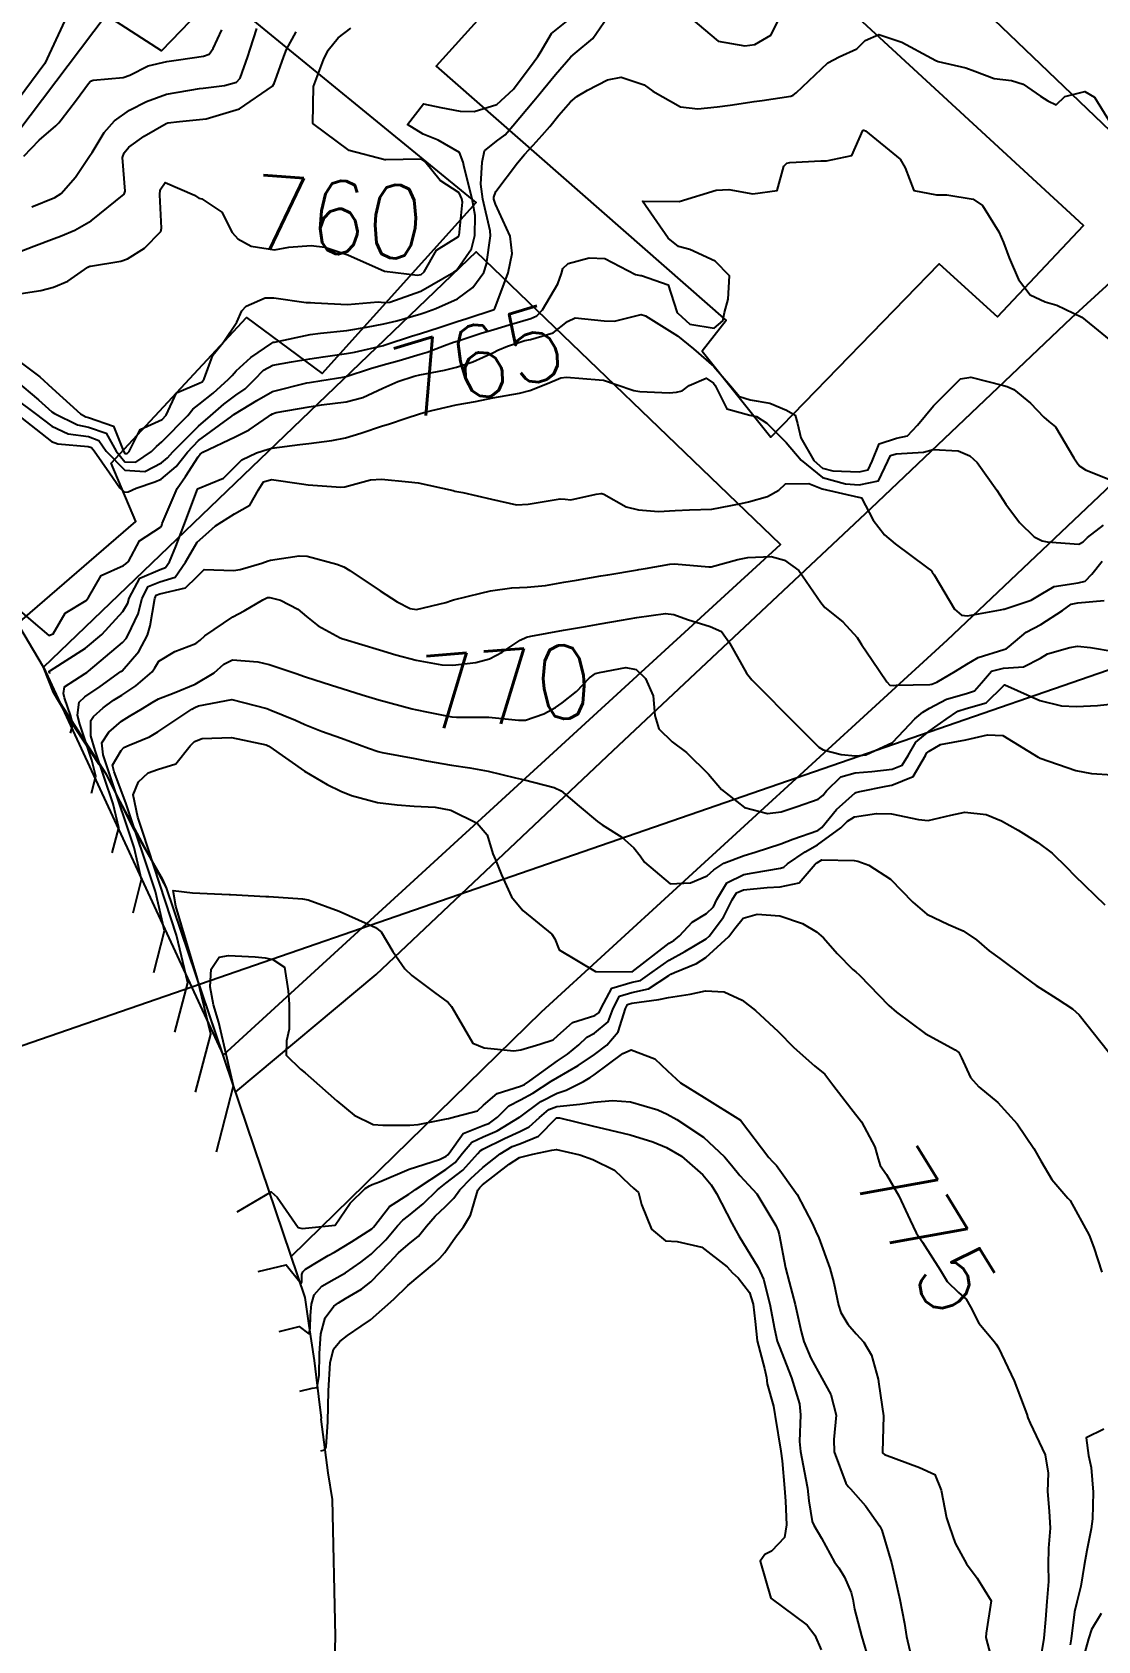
# Model space of a CAD drawing. Header units: metres. Extents: x 318500 to 325275, y 7408834 to 7428799.
# Drawn here: x 323611.6 to 323669.6, y 7420355.9 to 7420443.5 of the extents above; entities that cross this region are included whole.
import ezdxf
from ezdxf.enums import TextEntityAlignment as Align

# ---------------------------------------------------------------- set-up
doc = ezdxf.new("R2010")
doc.units = ezdxf.units.M
doc.header["$MEASUREMENT"] = 0
doc.linetypes.add('CONTINUO', pattern=[0])
for name, color, linetype in [('Area', 45, 'Continuous'), ('Cotas', 45, 'Continuous'), ('Curvas de Nivel 1m', 11, 'Continuous'), ('Curvas de Nivel 5m', 15, 'Continuous'), ('Edificações', 30, 'Continuous'), ('TEXTO', 45, 'Continuous'), ('Vias Primárias', 230, 'Continuous')]:
    doc.layers.add(name, color=color, linetype=linetype)
doc.styles.add('Style-STANDARD', font='STANDARD.shx')

msp = doc.modelspace()

# ---------------------------------------------------------------- linework, layer by layer
at = {"layer": 'Area'}
msp.add_lwpolyline([(323627.999, 7420352.596), (323628.089, 7420356.137), (323627.927, 7420363.584), (323627.692, 7420365.027), (323627.307, 7420367.949), (323627.341, 7420368.034), (323627.244, 7420368.729), (323626.945, 7420371.149), (323626.67, 7420373.054), (323626.452, 7420374.59), (323618.899, 7420396.897), (323618.675, 7420397.404), (323617.157, 7420400.053), (323615.627, 7420403.084), (323615.231, 7420403.628), (323613.556, 7420406.16), (323612.742, 7420407.556), (323612.199, 7420408.928), (323609.26, 7420413.872)], dxfattribs=at)
at = {"layer": 'Curvas de Nivel 1m', "flags": 128}
for points, elevation in [([(323610.677, 7420424.544), (323611.928, 7420423.491), (323612.651, 7420422.849), (323612.788, 7420422.748), (323614.041, 7420422.126), (323614.643, 7420422.014), (323615.607, 7420421.673), (323616.154, 7420420.697), (323616.621, 7420420.122), (323617.214, 7420420.091), (323618.069, 7420420.676), (323618.351, 7420420.955), (323618.635, 7420421.2), (323620.046, 7420422.649), (323620.322, 7420422.978), (323620.659, 7420423.243), (323621.443, 7420423.854), (323622.277, 7420424.616), (323622.475, 7420424.822), (323622.687, 7420425.066), (323623.49, 7420425.81), (323624.634, 7420426.591), (323624.681, 7420426.619), (323624.71, 7420426.635), (323624.766, 7420426.645), (323626.715, 7420427.057), (323627.288, 7420427.121), (323628.721, 7420427.276), (323629.786, 7420427.458), (323630.727, 7420427.627), (323631.428, 7420427.801), (323632.735, 7420428.177), (323632.967, 7420428.246), (323633.564, 7420428.468), (323634.746, 7420429.006), (323635.58, 7420429.613), (323636.175, 7420430.436), (323636.323, 7420430.878), (323636.538, 7420432.433), (323636.515, 7420432.712), (323636.128, 7420434.437), (323636.019, 7420435.247), (323636.079, 7420436.438), (323636.217, 7420437.069), (323636.857, 7420437.586), (323637.344, 7420437.942), (323637.749, 7420438.417), (323638.891, 7420439.793), (323639.172, 7420440.121), (323639.401, 7420440.395), (323640.079, 7420441.217), (323640.918, 7420442.175), (323641.153, 7420442.377), (323642.111, 7420443.184), (323642.904, 7420444.351)], 762), ([(323610.694, 7420425.721), (323612, 7420424.757), (323612.671, 7420424.132), (323614.211, 7420422.727), (323614.494, 7420422.567), (323614.648, 7420422.536), (323616.007, 7420422.063), (323616.555, 7420420.691), (323616.628, 7420420.576), (323616.747, 7420420.57), (323616.868, 7420420.688), (323617.452, 7420421.871), (323618.648, 7420422.423), (323618.882, 7420422.667), (323619.442, 7420423.885), (323620.676, 7420424.403), (323620.833, 7420424.482), (323620.936, 7420424.636), (323621.407, 7420425.921), (323621.976, 7420426.621), (323622.721, 7420427.733), (323622.996, 7420428.338), (323623.225, 7420428.605), (323624.272, 7420429.06), (323624.737, 7420429.049), (323626.495, 7420428.802), (323626.734, 7420428.797), (323626.965, 7420428.788), (323628.742, 7420428.688), (323630.427, 7420428.829), (323630.743, 7420428.807), (323631.061, 7420428.823), (323632.749, 7420429.408), (323634.546, 7420430.453), (323634.664, 7420430.549), (323634.763, 7420430.655), (323635.5, 7420431.722), (323635.691, 7420432.441), (323635.708, 7420433.54), (323635.547, 7420434.443), (323635.106, 7420436.179), (323635.049, 7420436.448), (323634.848, 7420436.965), (323633.681, 7420437.645), (323632.862, 7420437.977), (323632.01, 7420438.493), (323632.881, 7420439.621), (323633.84, 7420439.431), (323634.878, 7420439.223), (323635.645, 7420439.21), (323636.882, 7420439.594), (323637.785, 7420440.417), (323638.915, 7420441.932), (323639.121, 7420442.195), (323639.244, 7420442.397), (323639.864, 7420443.462), (323640.949, 7420444.318)], 761), ([(323647.443, 7420444.293), (323648.931, 7420443.032), (323650.395, 7420442.781), (323650.929, 7420442.864), (323651.806, 7420443.362), (323652.244, 7420444.227)], 762), ([(323610.771, 7420431.529), (323611.673, 7420431.864), (323612.783, 7420432.285), (323613.119, 7420432.411), (323613.909, 7420432.733), (323614.795, 7420433.241), (323616.589, 7420434.693), (323616.645, 7420434.86), (323616.498, 7420436.695), (323616.58, 7420436.958), (323616.848, 7420437.256), (323617.678, 7420437.861), (323618.868, 7420438.55), (323618.957, 7420438.58), (323619.604, 7420438.659), (323620.872, 7420438.792), (323621.045, 7420438.81), (323622.877, 7420439.347), (323624.667, 7420440.592), (323624.759, 7420440.725), (323624.898, 7420441.13), (323625.29, 7420442.209), (323625.432, 7420442.582), (323625.958, 7420443.551)], 759), ([(323611.122, 7420436.767), (323611.966, 7420437.646), (323612.865, 7420438.43), (323613.028, 7420438.587), (323613.165, 7420438.746), (323613.992, 7420439.845), (323614.642, 7420440.724), (323614.759, 7420440.855), (323614.893, 7420440.911), (323616.531, 7420441.06), (323616.897, 7420441.188), (323617.891, 7420441.694), (323618.909, 7420441.938), (323619.555, 7420442.016), (323620.914, 7420442.216), (323621.213, 7420442.338), (323621.438, 7420442.632), (323621.902, 7420443.659)], 757), ([(323611.557, 7420434.008), (323612.808, 7420434.518), (323613.164, 7420434.745), (323613.935, 7420435.621), (323614.663, 7420436.723), (323614.741, 7420436.822), (323614.844, 7420436.97), (323615.503, 7420438.067), (323616.058, 7420438.702), (323616.876, 7420439.277), (323617.805, 7420439.756), (323618.885, 7420440.143), (323620.698, 7420440.453), (323620.888, 7420440.473), (323622.055, 7420440.623), (323622.706, 7420440.8), (323622.896, 7420441.025), (323623.318, 7420442.202), (323623.451, 7420442.605), (323623.814, 7420443.724)], 758), ([(323610.662, 7420423.546), (323611.735, 7420422.759), (323612.643, 7420422.053), (323613.542, 7420421.639), (323614.638, 7420421.49), (323615.208, 7420421.284), (323615.615, 7420420.705), (323616.615, 7420419.67), (323617.71, 7420419.582), (323618.621, 7420420.056), (323618.954, 7420420.337), (323619.243, 7420420.661), (323620.644, 7420422.067), (323621.282, 7420422.631), (323622.014, 7420423.266), (323622.667, 7420423.755), (323623.177, 7420424.103), (323623.69, 7420424.6), (323624.177, 7420425.106), (323624.692, 7420425.375), (323625.705, 7420425.565), (323626.698, 7420425.727), (323627.417, 7420425.832), (323628.702, 7420426.012), (323629.128, 7420426.101), (323630.709, 7420426.459), (323630.749, 7420426.47), (323630.864, 7420426.508), (323632.239, 7420426.966), (323632.72, 7420427.115), (323633.748, 7420427.441), (323634.73, 7420427.759), (323635.249, 7420427.928), (323636.74, 7420428.418), (323636.764, 7420428.43), (323636.778, 7420428.467), (323637.497, 7420430.419), (323637.722, 7420431.47), (323637.61, 7420432.418), (323636.816, 7420434.164), (323636.725, 7420434.431), (323636.716, 7420434.536), (323636.824, 7420434.853), (323638.008, 7420436.412), (323638.395, 7420436.858), (323638.854, 7420437.366), (323639.349, 7420437.909), (323639.766, 7420438.391), (323640.263, 7420439.003), (323640.89, 7420439.723), (323641.247, 7420440.023), (323641.827, 7420440.366), (323642.906, 7420440.926), (323643.653, 7420441.085), (323644.903, 7420440.665), (323645.386, 7420440.315), (323646.888, 7420439.468), (323647.823, 7420439.349), (323648.888, 7420439.462), (323649.597, 7420439.551), (323650.893, 7420439.743), (323651.324, 7420439.805), (323652.897, 7420440.046), (323653.027, 7420440.09), (323653.186, 7420440.216), (323654.917, 7420441.852), (323655.529, 7420442.181), (323656.48, 7420442.614), (323656.934, 7420443.073), (323657.69, 7420443.401), (323658.933, 7420442.977), (323660.56, 7420442.115), (323660.786, 7420441.98), (323660.918, 7420441.925), (323662.42, 7420441.592), (323662.913, 7420441.396), (323663.967, 7420441.012), (323664.908, 7420440.897), (323665.542, 7420440.686), (323666.491, 7420440.036), (323666.896, 7420439.781), (323667.349, 7420439.567), (323667.817, 7420440.016), (323668.903, 7420440.286), (323669.43, 7420439.995), (323670.345, 7420438.518)], 763), ([(323610.673, 7420422.77), (323612.635, 7420421.226), (323612.98, 7420421.091), (323614.632, 7420420.958), (323614.81, 7420420.895), (323614.955, 7420420.715), (323615.796, 7420419.518), (323616.348, 7420418.694), (323616.597, 7420418.472), (323616.808, 7420418.477), (323617.247, 7420418.684), (323618.255, 7420419.024), (323618.608, 7420419.179), (323619.421, 7420419.855), (323620.038, 7420420.649), (323620.636, 7420421.277), (323622.459, 7420422.613), (323622.567, 7420422.695), (323622.652, 7420422.755), (323623.814, 7420423.453), (323624.674, 7420423.946), (323626.536, 7420424.419), (323626.679, 7420424.438), (323627.356, 7420424.55), (323628.489, 7420424.726), (323628.684, 7420424.773), (323629.999, 7420425.208), (323630.693, 7420425.399), (323631.557, 7420425.637), (323632.703, 7420425.982), (323633.08, 7420426.099), (323634.036, 7420426.46), (323634.531, 7420426.634), (323634.714, 7420426.697), (323636.034, 7420427.123), (323636.724, 7420427.333), (323637.561, 7420427.584), (323638.733, 7420427.93), (323639.057, 7420428.074), (323639.366, 7420428.391), (323640.201, 7420429.824), (323640.406, 7420430.375), (323640.484, 7420430.654), (323640.768, 7420430.932), (323641.908, 7420431.223), (323642.773, 7420431.2), (323644.434, 7420430.325), (323644.712, 7420430.273), (323644.759, 7420430.269), (323646.215, 7420429.766), (323646.689, 7420428.291), (323646.739, 7420428.215), (323647.402, 7420427.611), (323648.727, 7420427.398), (323649.191, 7420427.805), (323649.286, 7420428.262), (323649.473, 7420428.985), (323649.55, 7420430.258), (323648.772, 7420431.043), (323647.394, 7420431.677), (323646.783, 7420431.855), (323646.206, 7420432.306), (323644.82, 7420434.32), (323646.82, 7420434.3), (323648.826, 7420434.91), (323649.517, 7420434.95), (323650.825, 7420434.719), (323652.148, 7420434.906), (323652.514, 7420436.223), (323652.672, 7420436.392), (323652.843, 7420436.434), (323654.524, 7420436.515), (323654.845, 7420436.52), (323656.21, 7420436.81), (323656.814, 7420438.161), (323656.842, 7420438.189), (323656.87, 7420438.192), (323656.963, 7420438.159), (323658.847, 7420436.612), (323659.119, 7420436.136), (323659.597, 7420434.898), (323660.826, 7420434.667), (323661.388, 7420434.664), (323662.823, 7420434.424), (323663.33, 7420434.075), (323664.215, 7420432.65), (323664.476, 7420432.063), (323664.778, 7420431.232), (323665.294, 7420430.052), (323665.929, 7420429.22), (323666.748, 7420428.833), (323667.385, 7420428.659), (323668.74, 7420428), (323670.716, 7420426.389)], 764), ([(323612.53, 7420408.59), (323612.534, 7420408.607), (323612.524, 7420408.638), (323612.508, 7420408.684), (323612.511, 7420408.708), (323612.576, 7420408.748), (323614.483, 7420409.971), (323615.368, 7420410.707), (323616.513, 7420411.963), (323616.782, 7420412.423), (323616.865, 7420412.687), (323617.442, 7420413.776), (323618.544, 7420414.258), (323618.844, 7420414.367), (323619.055, 7420414.662), (323619.403, 7420415.498), (323619.839, 7420416.651), (323620.582, 7420418.623), (323620.586, 7420418.64), (323621.995, 7420419.234), (323622.618, 7420419.842), (323622.999, 7420420.232), (323623.798, 7420420.598), (323624.421, 7420420.803), (323624.634, 7420420.862), (323626.151, 7420421.054), (323626.638, 7420421.117), (323627.9, 7420421.283), (323628.643, 7420421.427), (323629.483, 7420421.686), (323630.653, 7420422.071), (323630.982, 7420422.178), (323631.943, 7420422.491), (323632.662, 7420422.723), (323633.03, 7420422.84), (323634.668, 7420423.227), (323635.712, 7420423.398), (323636.672, 7420423.599), (323638.121, 7420423.855), (323638.676, 7420423.995), (323639.634, 7420424.386), (323640.364, 7420424.696), (323640.685, 7420424.735), (323642.455, 7420424.58), (323642.683, 7420424.558), (323643.386, 7420424.339), (323644.348, 7420423.996), (323644.676, 7420423.942), (323646.259, 7420423.88), (323646.676, 7420423.906), (323646.971, 7420423.993), (323647.366, 7420424.283), (323648.289, 7420424.67), (323648.682, 7420424.402), (323648.767, 7420424.269), (323649.417, 7420423.009), (323650.664, 7420422.663), (323651.02, 7420422.593), (323651.585, 7420422.226), (323652.644, 7420421.176), (323653.456, 7420420.202), (323654.616, 7420419.255), (323655.87, 7420418.912), (323656.611, 7420418.863), (323657.676, 7420419.082), (323658.184, 7420420.144), (323658.318, 7420420.46), (323658.636, 7420420.552), (323660.112, 7420420.644), (323660.64, 7420420.793), (323662.007, 7420420.722), (323662.635, 7420420.44), (323663.047, 7420420.076), (323664.108, 7420418.564), (323664.437, 7420418.062), (323664.598, 7420417.812), (323665.345, 7420416.806), (323666.149, 7420416.036), (323666.577, 7420415.815), (323666.846, 7420415.756), (323668.575, 7420415.638), (323668.808, 7420415.766), (323669.042, 7420415.995), (323669.915, 7420416.659)], 766), ([(323613.66, 7420405.33), (323613.785, 7420405.798), (323613.677, 7420406.251), (323613.343, 7420407.25), (323613.278, 7420407.501), (323613.346, 7420407.848), (323614.468, 7420408.584), (323614.55, 7420408.638), (323614.653, 7420408.717), (323616.494, 7420410.28), (323616.689, 7420410.496), (323616.805, 7420410.687), (323617.35, 7420411.843), (323617.568, 7420412.68), (323617.888, 7420413.318), (323618.534, 7420413.572), (323619.358, 7420413.837), (323619.922, 7420414.649), (323620.566, 7420415.737), (323621.04, 7420416.166), (323621.564, 7420416.625), (323622.587, 7420417.292), (323623.429, 7420417.764), (323623.895, 7420418.597), (323624.17, 7420419.031), (323624.609, 7420419.157), (323626.25, 7420418.92), (323626.605, 7420418.872), (323628.395, 7420418.741), (323628.603, 7420418.758), (323629.998, 7420419.127), (323630.61, 7420419.176), (323632.075, 7420419.021), (323632.607, 7420418.968), (323634.506, 7420418.547), (323634.601, 7420418.527), (323635.032, 7420418.446), (323636.597, 7420418.081), (323637.962, 7420417.778), (323638.594, 7420417.817), (323640.33, 7420418.107), (323640.597, 7420418.091), (323640.92, 7420418.044), (323642.3, 7420418.353), (323642.556, 7420418.395), (323642.601, 7420418.396), (323642.716, 7420418.348), (323643.92, 7420417.656), (323644.592, 7420417.507), (323645.692, 7420417.404), (323646.592, 7420417.457), (323647.381, 7420417.494), (323648.593, 7420417.533), (323650.189, 7420417.839), (323650.597, 7420417.943), (323651.617, 7420418.225), (323652.248, 7420418.573), (323652.611, 7420418.916), (323653.879, 7420418.929), (323654.607, 7420418.643), (323656.571, 7420418.19), (323656.6, 7420418.187), (323656.737, 7420418.158), (323657.384, 7420416.944), (323658.001, 7420416.139), (323658.573, 7420415.655), (323660.288, 7420414.379), (323660.551, 7420414.171), (323660.599, 7420414.109), (323660.693, 7420413.962), (323661.815, 7420412.091), (323662.192, 7420411.76), (323662.516, 7420411.724), (323664.306, 7420412.053), (323664.485, 7420412.086), (323664.521, 7420412.096), (323665.99, 7420412.576), (323666.533, 7420412.913), (323667.244, 7420413.315), (323668.543, 7420413.525), (323668.932, 7420413.608), (323669.291, 7420413.993), (323669.85, 7420414.697)], 767), ([(323614.8, 7420402.07), (323615.037, 7420402.986), (323614.83, 7420403.864), (323614.177, 7420405.819), (323614.044, 7420406.316), (323614.139, 7420407.03), (323614.449, 7420407.305), (323615.283, 7420407.882), (323616.41, 7420408.691), (323616.471, 7420408.736), (323617.386, 7420409.781), (323617.851, 7420410.676), (323618, 7420411.18), (323618.249, 7420412.673), (323618.336, 7420412.858), (323618.524, 7420412.923), (323619.93, 7420413.248), (323620.538, 7420413.857), (323620.935, 7420414.243), (323622.544, 7420414.201), (323622.903, 7420414.249), (323624.078, 7420414.595), (323624.422, 7420414.721), (323624.553, 7420414.765), (323626.123, 7420415), (323626.556, 7420414.97), (323628.164, 7420414.536), (323628.548, 7420414.387), (323628.884, 7420414.188), (323630.529, 7420413.087), (323631.457, 7420412.496), (323632.154, 7420412.124), (323632.516, 7420412.072), (323634.106, 7420412.456), (323634.41, 7420412.564), (323634.522, 7420412.597), (323636.008, 7420412.955), (323636.53, 7420413.082), (323637.694, 7420413.251), (323638.533, 7420413.29), (323639.535, 7420413.385), (323640.538, 7420413.555), (323641.23, 7420413.673), (323642.543, 7420413.903), (323642.921, 7420413.968), (323644.549, 7420414.24), (323644.616, 7420414.252), (323644.984, 7420414.313), (323646.309, 7420414.538), (323646.554, 7420414.551), (323648.428, 7420414.395), (323648.552, 7420414.404), (323650.016, 7420414.79), (323650.56, 7420414.912), (323651.823, 7420414.959), (323652.558, 7420414.753), (323653.336, 7420414.202), (323654.524, 7420412.461), (323654.749, 7420412.187), (323655.735, 7420411.395), (323656.504, 7420410.544), (323656.654, 7420410.311), (323656.75, 7420410.156), (323657.326, 7420409.309), (323658.119, 7420408.135), (323658.286, 7420407.951), (323658.467, 7420407.931), (323658.641, 7420407.955), (323660.468, 7420407.982), (323660.575, 7420408.002), (323660.839, 7420408.104), (323661.854, 7420408.715), (323662.485, 7420409.098), (323663.103, 7420409.459), (323664.498, 7420409.897), (323664.618, 7420409.929), (323664.776, 7420410.047), (323665.707, 7420410.839), (323666.512, 7420411.26), (323667.683, 7420412.013), (323668.163, 7420412.368), (323668.527, 7420412.438), (323669.957, 7420412.557)], 768), ([(323615.93, 7420398.81), (323616.288, 7420400.177), (323615.983, 7420401.479), (323615.011, 7420404.387), (323614.78, 7420405.179), (323614.774, 7420406.031), (323614.915, 7420406.233), (323615.445, 7420406.705), (323616.014, 7420407.129), (323616.451, 7420407.406), (323617.231, 7420407.91), (323618.111, 7420408.674), (323618.258, 7420408.887), (323618.479, 7420409.252), (323619.353, 7420409.791), (323620.494, 7420410.21), (323620.734, 7420410.399), (323620.977, 7420410.633), (323622.511, 7420411.678), (323623.121, 7420411.997), (323624.136, 7420412.594), (323624.392, 7420412.721), (323624.522, 7420412.733), (323625.099, 7420412.581), (323626.042, 7420412.094), (323626.511, 7420411.697), (323627.145, 7420411.189), (323628.357, 7420410.532), (323628.499, 7420410.476), (323628.574, 7420410.454), (323630.49, 7420409.865), (323631.386, 7420409.597), (323632.482, 7420409.308), (323633.881, 7420409.057), (323634.479, 7420409.039), (323635.732, 7420409.187), (323636.484, 7420409.385), (323637.172, 7420409.737), (323638.156, 7420410.405), (323638.502, 7420410.566), (323638.727, 7420410.621), (323640.506, 7420410.938), (323641.716, 7420411.15), (323642.509, 7420411.286), (323643.673, 7420411.494), (323644.513, 7420411.631), (323646.063, 7420411.845), (323646.515, 7420411.799), (323647.273, 7420411.522), (323648.509, 7420411.139), (323649.123, 7420410.878), (323649.56, 7420410.254), (323650.476, 7420408.609), (323650.77, 7420408.235), (323651.624, 7420407.389), (323652.445, 7420406.551), (323652.783, 7420406.207), (323654.424, 7420404.576), (323654.656, 7420404.42), (323655.642, 7420404.172), (323656.419, 7420404.097), (323656.479, 7420404.099), (323656.983, 7420404.152), (323658.427, 7420404.823), (323659.059, 7420405.499), (323659.652, 7420406.118), (323660.091, 7420406.468), (323660.449, 7420406.695), (323661.37, 7420407.183), (323662.461, 7420407.502), (323662.891, 7420407.646), (323663.279, 7420408.068), (323663.829, 7420408.71), (323664.482, 7420408.879), (323665.569, 7420408.954), (323666.491, 7420409.422), (323666.869, 7420409.65), (323668.084, 7420410.006), (323668.501, 7420410.065), (323669.205, 7420409.993), (323670.497, 7420409.788)], 769), ([(323618.2, 7420392.29), (323618.791, 7420394.557), (323618.287, 7420396.71), (323616.672, 7420401.534), (323616.039, 7420403.233), (323615.957, 7420403.585), (323616.416, 7420404.392), (323616.561, 7420404.546), (323616.862, 7420404.686), (323617.961, 7420405.138), (323618.427, 7420405.4), (323620.276, 7420406.642), (323620.441, 7420406.731), (323620.627, 7420406.822), (323622.448, 7420407.171), (323624.363, 7420406.669), (323624.441, 7420406.637), (323624.477, 7420406.626), (323624.577, 7420406.588), (323625.912, 7420406.045), (323626.432, 7420405.807), (323627.327, 7420405.444), (323628.425, 7420405.051), (323629.891, 7420404.515), (323630.417, 7420404.338), (323630.638, 7420404.285), (323632.412, 7420403.949), (323633.054, 7420403.827), (323634.407, 7420403.583), (323635.41, 7420403.435), (323636.402, 7420403.262), (323637.901, 7420402.903), (323638.396, 7420402.782), (323640.003, 7420402.376), (323640.387, 7420402.192), (323641.375, 7420401.36), (323642.363, 7420400.524), (323642.612, 7420400.346), (323643.694, 7420399.67), (323644.348, 7420399.093), (323644.684, 7420398.656), (323644.918, 7420398.311), (323646.322, 7420397.117), (323647.433, 7420397.169), (323648.329, 7420397.567), (323648.709, 7420397.889), (323649.241, 7420398.256), (323650.344, 7420398.676), (323650.96, 7420398.844), (323652.351, 7420399.295), (323653.001, 7420399.556), (323654.358, 7420400.035), (323654.577, 7420400.187), (323655.373, 7420401.177), (323656.389, 7420402.078), (323656.443, 7420402.106), (323656.649, 7420402.156), (323658.08, 7420402.45), (323658.396, 7420402.497), (323659.557, 7420402.964), (323660.221, 7420404.112), (323660.291, 7420404.241), (323660.422, 7420404.353), (323661.041, 7420404.716), (323662.429, 7420404.975), (323663.61, 7420405.241), (323664.432, 7420405.204), (323666.368, 7420404.031), (323666.42, 7420403.997), (323666.48, 7420403.969), (323668.41, 7420403.302), (323669.265, 7420403.129), (323670.406, 7420403.061)], 771), ([(323619.34, 7420389.04), (323620.046, 7420391.737), (323619.44, 7420394.323), (323617.601, 7420399.939), (323617.328, 7420400.756), (323617.084, 7420401.979), (323617.36, 7420402.68), (323617.895, 7420403.177), (323618.4, 7420403.354), (323619.399, 7420403.661), (323620.175, 7420404.644), (323620.422, 7420404.879), (323620.836, 7420405.046), (323622.425, 7420405.089), (323624.312, 7420404.701), (323624.421, 7420404.651), (323624.462, 7420404.631), (323624.519, 7420404.589), (323626.401, 7420403.262), (323627.644, 7420402.541), (323628.385, 7420402.172), (323628.965, 7420401.94), (323630.376, 7420401.559), (323631.449, 7420401.419), (323632.373, 7420401.362), (323633.533, 7420401.302), (323634.37, 7420401.13), (323635.813, 7420400.435), (323636.354, 7420399.789), (323636.67, 7420398.752), (323636.801, 7420398.423), (323637.139, 7420397.606), (323637.674, 7420396.41), (323638.299, 7420395.674), (323639.877, 7420394.376), (323640.037, 7420394.133), (323640.272, 7420393.534), (323642.26, 7420392.35), (323644.26, 7420392.32), (323646.276, 7420393.884), (323646.522, 7420394.043), (323646.828, 7420394.285), (323647.528, 7420395.041), (323648.299, 7420395.506), (323648.69, 7420395.878), (323648.869, 7420396.262), (323649.405, 7420397.172), (323650.331, 7420397.628), (323650.844, 7420397.72), (323652.337, 7420397.982), (323652.509, 7420398.037), (323652.721, 7420398.206), (323653.671, 7420398.872), (323654.351, 7420399.253), (323655.613, 7420400.171), (323655.989, 7420400.542), (323656.369, 7420400.77), (323657.559, 7420400.955), (323658.372, 7420400.945), (323659.851, 7420400.632), (323660.367, 7420400.574), (323661.6, 7420400.863), (323662.374, 7420401.032), (323663.529, 7420400.906), (323664.367, 7420400.548), (323665.275, 7420400.041), (323666.354, 7420399.382), (323667.13, 7420398.801), (323667.925, 7420398.006), (323668.334, 7420397.584), (323669.997, 7420395.975)], 772), ([(323620.48, 7420385.78), (323621.298, 7420388.926), (323620.586, 7420391.951), (323619.402, 7420395.902), (323619.258, 7420396.763), (323620.31, 7420396.64), (323622.309, 7420396.543), (323622.379, 7420396.539), (323624.308, 7420396.439), (323624.466, 7420396.429), (323626.306, 7420396.313), (323626.611, 7420396.249), (323628.296, 7420395.627), (323629.867, 7420394.933), (323630.283, 7420394.736), (323630.591, 7420394.505), (323631.216, 7420393.442), (323631.881, 7420392.486), (323632.255, 7420392.13), (323633.495, 7420391.207), (323634.233, 7420390.653), (323634.416, 7420390.448), (323634.67, 7420389.999), (323635.568, 7420388.436), (323636.197, 7420388.179), (323637.816, 7420388.025), (323638.197, 7420388.08), (323639.221, 7420388.385), (323639.958, 7420388.62), (323640.207, 7420388.861), (323641.007, 7420389.574), (323642.224, 7420389.947), (323642.464, 7420390.109), (323642.558, 7420390.345), (323643.143, 7420391.44), (323644.252, 7420391.765), (323644.704, 7420391.862), (323645.346, 7420392.304), (323646.267, 7420392.969), (323647.118, 7420393.435), (323648.279, 7420394.125), (323648.444, 7420394.268), (323649.236, 7420395.315), (323649.697, 7420396.249), (323649.93, 7420396.631), (323650.318, 7420396.801), (323651.614, 7420396.927), (323652.321, 7420396.961), (323653.346, 7420397.179), (323654.213, 7420398.191), (323654.28, 7420398.251), (323654.341, 7420398.292), (323654.585, 7420398.429), (323656.342, 7420398.394), (323656.543, 7420398.358), (323657.143, 7420398.148), (323658.329, 7420397.376), (323659.536, 7420396.118), (323660.3, 7420395.465), (323661.477, 7420394.908), (323662.287, 7420394.57), (323663.009, 7420394.069), (323663.692, 7420393.476), (323664.27, 7420393.053), (323665.637, 7420392.036), (323666.253, 7420391.583), (323667.391, 7420390.864), (323668.235, 7420390.32), (323668.605, 7420389.994), (323670.2, 7420387.97)], 773), ([(323621.61, 7420382.52), (323622.549, 7420386.117), (323621.738, 7420389.566), (323621.46, 7420390.539), (323621.274, 7420391.517), (323621.327, 7420392.476), (323621.763, 7420393.119), (323622.266, 7420393.212), (323623.715, 7420393.146), (323624.265, 7420393.097), (323624.675, 7420392.994), (323625.326, 7420392.574), (323625.516, 7420391.296), (323625.569, 7420390.57), (323625.566, 7420389.213), (323625.43, 7420388.572), (323625.413, 7420387.793), (323626.185, 7420387.02), (323626.451, 7420386.825), (323626.745, 7420386.552), (323628.162, 7420385.298), (323629.111, 7420384.52), (323630.142, 7420384.005), (323630.668, 7420383.976), (323632.142, 7420383.979), (323632.607, 7420384.009), (323634.148, 7420384.314), (323634.257, 7420384.34), (323634.648, 7420384.445), (323635.825, 7420384.763), (323636.16, 7420385.068), (323636.892, 7420385.696), (323638.176, 7420386.104), (323638.383, 7420386.19), (323638.672, 7420386.393), (323640.191, 7420387.473), (323640.725, 7420387.834), (323641.351, 7420388.358), (323641.792, 7420388.768), (323642.21, 7420388.988), (323642.948, 7420389.61), (323643.223, 7420390.335), (323643.572, 7420390.998), (323644.243, 7420391.202), (323645.151, 7420391.402), (323646.258, 7420392.132), (323646.35, 7420392.198), (323646.564, 7420392.287), (323647.754, 7420392.787), (323648.268, 7420393.107), (323649.523, 7420394.251), (323649.85, 7420394.683), (323650.295, 7420395.246), (323651.052, 7420395.476), (323652.297, 7420395.372), (323653.531, 7420394.958), (323654.285, 7420394.513), (323654.665, 7420394.184), (323655.418, 7420393.319), (323656.263, 7420392.461), (323656.426, 7420392.322), (323656.626, 7420392.155), (323658.236, 7420390.502), (323658.64, 7420390.126), (323660.213, 7420388.973), (323661.846, 7420388.085), (323662.048, 7420387.931), (323662.196, 7420387.634), (323662.682, 7420386.57), (323663.133, 7420386.066), (323664.167, 7420385.211), (323665.212, 7420384.039), (323666.13, 7420382.7), (323666.511, 7420382.024), (323667.105, 7420381.01), (323667.984, 7420380.002), (323668.098, 7420379.863), (323669.143, 7420377.984), (323669.398, 7420377.314), (323669.823, 7420375.973)], 774), ([(323623.88, 7420376), (323625.418, 7420376.355), (323626.225, 7420375.353), (323626.254, 7420375.414), (323626.257, 7420375.644), (323626.271, 7420375.835), (323626.315, 7420375.991), (323626.456, 7420376.134), (323627.156, 7420376.543), (323627.705, 7420376.875), (323628.048, 7420377.062), (323628.962, 7420377.615), (323630.067, 7420378.33), (323630.165, 7420378.413), (323630.235, 7420378.508), (323631.037, 7420379.545), (323632.096, 7420380.205), (323632.259, 7420380.316), (323632.457, 7420380.475), (323634.111, 7420381.549), (323634.62, 7420381.94), (323635.019, 7420382.441), (323635.514, 7420383.052), (323636.134, 7420383.342), (323636.893, 7420383.664), (323638.114, 7420384.401), (323638.138, 7420384.413), (323639.284, 7420385.263), (323640.17, 7420385.714), (323640.658, 7420385.88), (323641.609, 7420386.356), (323641.964, 7420386.571), (323642.184, 7420386.718), (323643.749, 7420387.88), (323644.198, 7420388.081), (323645.48, 7420387.587), (323646.186, 7420386.934), (323646.894, 7420386.283), (323648.168, 7420385.483), (323650.15, 7420384.24), (323651.692, 7420382.216), (323651.901, 7420381.996), (323652.116, 7420381.767), (323653.246, 7420380.199), (323654.076, 7420378.592), (323654.259, 7420378.187), (323654.411, 7420377.839), (323655.021, 7420376.175), (323655.239, 7420375.379), (323655.488, 7420374.168), (323655.617, 7420373.769), (323656.004, 7420373.126), (323656.451, 7420372.607), (323656.868, 7420372.147), (323657.281, 7420371.442), (323657.646, 7420370.135), (323657.693, 7420369.87), (323657.94, 7420368.13), (323657.884, 7420366.157), (323657.885, 7420366.13), (323657.893, 7420366.113), (323657.91, 7420366.098), (323658.001, 7420366.038), (323659.902, 7420365.323), (323660.738, 7420364.937), (323661.084, 7420364.092), (323661.374, 7420362.581), (323661.527, 7420362.085), (323661.847, 7420361.192), (323662.464, 7420360.07), (323663.042, 7420359.282), (323663.81, 7420358.05), (323663.537, 7420356.301), (323663.516, 7420356.054), (323663.766, 7420355.099)], 776), ([(323625.02, 7420372.74), (323626.117, 7420372.996), (323626.645, 7420372.603), (323626.725, 7420372.886), (323626.741, 7420373.595), (323626.784, 7420374.224), (323626.927, 7420374.727), (323627.361, 7420375.205), (323628.031, 7420375.585), (323628.636, 7420375.922), (323629.471, 7420376.516), (323629.798, 7420376.758), (323630.047, 7420376.953), (323630.834, 7420377.723), (323631.48, 7420378.489), (323631.759, 7420378.801), (323632.078, 7420379.04), (323632.87, 7420379.686), (323633.649, 7420380.457), (323634.104, 7420380.812), (323635.027, 7420381.525), (323635.843, 7420382.433), (323635.976, 7420382.577), (323636.123, 7420382.659), (323637.304, 7420383.241), (323638.138, 7420383.633), (323638.644, 7420383.891), (323639.208, 7420384.384), (323639.71, 7420384.823), (323640.159, 7420384.993), (323641.4, 7420385.119), (323642.163, 7420385.231), (323643.182, 7420385.318), (323644.164, 7420385.243), (323645.648, 7420384.807), (323646.154, 7420384.571), (323646.69, 7420384.285), (323648.136, 7420383.324), (323649.284, 7420382.253), (323649.657, 7420381.788), (323650.11, 7420381.222), (323650.596, 7420380.724), (323651.038, 7420380.226), (323652.074, 7420378.505), (323652.198, 7420378.209), (323652.25, 7420378.025), (323652.612, 7420376.204), (323652.798, 7420375.437), (323653.131, 7420374.199), (323653.463, 7420372.73), (323653.605, 7420372.194), (323653.976, 7420371.272), (323654.591, 7420370.181), (323655.08, 7420369.302), (323655.363, 7420368.169), (323655.241, 7420366.85), (323655.259, 7420366.17), (323655.885, 7420364.47), (323656.013, 7420364.289), (323656.145, 7420364.156), (323656.96, 7420363.227), (323657.749, 7420362.132), (323657.857, 7420361.9), (323658.368, 7420360.125), (323658.533, 7420359.413), (323658.835, 7420358.12), (323659.079, 7420356.829), (323659.187, 7420356.116), (323659.626, 7420354.237)], 777), ([(323626.15, 7420369.48), (323626.817, 7420369.637), (323627.092, 7420369.68), (323627.201, 7420370.334), (323627.229, 7420371.537), (323627.298, 7420372.61), (323627.531, 7420373.478), (323628.014, 7420374.106), (323628.254, 7420374.29), (323628.632, 7420374.524), (323629.51, 7420375.03), (323630.029, 7420375.44), (323631.041, 7420376.495), (323631.523, 7420377.013), (323632.055, 7420377.479), (323632.609, 7420377.925), (323633.057, 7420378.465), (323633.527, 7420379.01), (323634.086, 7420379.536), (323634.534, 7420380.005), (323634.867, 7420380.442), (323635.475, 7420381.068), (323636.112, 7420381.664), (323637.064, 7420382.416), (323637.726, 7420382.806), (323638.128, 7420382.959), (323639.15, 7420383.369), (323640.127, 7420384.37), (323640.3, 7420384.368), (323642.144, 7420383.919), (323642.688, 7420383.795), (323644.137, 7420383.447), (323645.374, 7420383.059), (323646.127, 7420382.748), (323646.94, 7420382.282), (323648.11, 7420381.273), (323648.56, 7420380.719), (323648.849, 7420380.259), (323649.681, 7420378.641), (323649.893, 7420378.243), (323650.066, 7420377.951), (323651.11, 7420376.224), (323651.401, 7420375.587), (323651.756, 7420374.214), (323652, 7420372.882), (323652.156, 7420372.208), (323652.256, 7420371.937), (323652.932, 7420370.2), (323653.358, 7420368.784), (323653.42, 7420368.195), (323653.368, 7420366.746), (323653.419, 7420366.195), (323653.79, 7420364.282), (323653.805, 7420364.191), (323653.873, 7420363.507), (323654.056, 7420362.381), (323654.138, 7420362.186), (323654.565, 7420361.463), (323655.277, 7420360.168), (323655.507, 7420359.845), (323655.822, 7420359.341), (323656.178, 7420358.519), (323656.262, 7420358.153), (323656.356, 7420357.598), (323656.75, 7420356.145), (323657.162, 7420354.736)], 778), ([(323627.29, 7420366.22), (323627.516, 7420366.278), (323627.588, 7420366.442), (323627.672, 7420367.807), (323627.711, 7420369.497), (323627.802, 7420371.025), (323627.979, 7420371.777), (323628.33, 7420372.182), (323628.748, 7420372.522), (323629.495, 7420373.017), (323630.003, 7420373.363), (323631.274, 7420374.491), (323632.028, 7420375.238), (323633.491, 7420376.458), (323633.778, 7420376.72), (323634.049, 7420377.035), (323634.628, 7420377.877), (323635.068, 7420378.44), (323635.445, 7420379.071), (323635.845, 7420380.433), (323635.948, 7420380.585), (323636.103, 7420380.718), (323637.562, 7420381.856), (323638.118, 7420382.204), (323638.844, 7420382.389), (323639.884, 7420382.613), (323640.124, 7420382.647), (323641.411, 7420382.357), (323642.118, 7420382.106), (323643.293, 7420381.514), (323644.104, 7420380.741), (323644.327, 7420380.541), (323644.603, 7420380.312), (323644.757, 7420379.643), (323645.3, 7420378.302), (323646.061, 7420377.664), (323646.711, 7420377.633), (323648.056, 7420377.321), (323649.419, 7420376.249), (323649.721, 7420375.928), (323650.034, 7420375.658), (323650.649, 7420374.854), (323650.849, 7420374.228), (323650.947, 7420373.285), (323651.06, 7420372.224), (323651.468, 7420370.717), (323651.574, 7420370.216), (323651.614, 7420369.873), (323651.945, 7420368.661), (323652.03, 7420368.209), (323652.044, 7420368.103), (323652.355, 7420366.206), (323652.43, 7420365.677), (323652.553, 7420364.203), (323652.595, 7420363.48), (323652.657, 7420362.202), (323652.546, 7420361.507), (323651.838, 7420360.765), (323651.476, 7420360.574), (323651.229, 7420360.219), (323651.8, 7420358.21), (323653.788, 7420356.724), (323654.199, 7420356.184), (323654.553, 7420355.394)], 779), ([(323669.932, 7420367.408), (323668.97, 7420366.938), (323669.098, 7420365.982), (323669.25, 7420365.326), (323669.354, 7420363.978), (323669.322, 7420362.524), (323669.25, 7420361.979), (323669.023, 7420360.802), (323668.87, 7420359.984), (323668.696, 7420358.864), (323668.476, 7420357.99), (323668.344, 7420357.45), (323668.163, 7420355.994), (323668.108, 7420355.662)], 774), ([(323669.801, 7420357.368), (323669.272, 7420356.493), (323669.1, 7420355.98), (323668.808, 7420354.94)], 773)]:
    msp.add_lwpolyline(points, dxfattribs=dict(at, elevation=elevation))
at = {"layer": 'Curvas de Nivel 5m', "flags": 128}
for points, elevation in [([(323610.737, 7420429.255), (323612.042, 7420429.456), (323612.743, 7420429.634), (323613.518, 7420429.969), (323614.616, 7420430.722), (323614.712, 7420430.77), (323614.761, 7420430.783), (323616.405, 7420431.056), (323616.767, 7420431.172), (323617.696, 7420431.761), (323618.576, 7420432.672), (323618.619, 7420432.844), (323618.538, 7420434.673), (323618.552, 7420434.934), (323618.82, 7420435.343), (323620.422, 7420434.646), (323620.645, 7420434.479), (323620.808, 7420434.438), (323621.906, 7420433.728), (323622.477, 7420432.615), (323622.785, 7420432.274), (323623.512, 7420431.87), (323624.776, 7420431.67), (323625.552, 7420431.805), (323626.78, 7420431.904), (323627.523, 7420431.805), (323628.773, 7420431.403), (323630.76, 7420430.51), (323632.559, 7420430.284), (323632.759, 7420430.332), (323632.918, 7420430.478), (323633.593, 7420431.652), (323634.789, 7420432.395), (323634.816, 7420432.423), (323634.824, 7420432.45), (323635.008, 7420434.257), (323634.983, 7420434.448), (323634.823, 7420434.771), (323633.805, 7420435.441), (323632.954, 7420436.478), (323632.841, 7420436.573), (323632.721, 7420436.603), (323630.841, 7420436.571), (323630.78, 7420436.572), (323628.848, 7420437.083), (323626.87, 7420438.56), (323626.89, 7420440.56), (323627.445, 7420442.019), (323627.695, 7420442.548), (323628.245, 7420443.226), (323628.938, 7420443.739)], 760), ([(323610.888, 7420412.012), (323612.489, 7420410.663), (323612.721, 7420410.747), (323613.369, 7420411.875), (323614.518, 7420412.57), (323614.637, 7420412.718), (323615.327, 7420413.92), (323616.547, 7420414.463), (323616.681, 7420414.555), (323616.815, 7420414.687), (323617.428, 7420415.815), (323618.569, 7420416.555), (323618.634, 7420416.669), (323618.659, 7420416.756), (323619.465, 7420418.657), (323619.936, 7420419.324), (323620.626, 7420420.398), (323620.727, 7420420.54), (323620.876, 7420420.636), (323622.639, 7420421.483), (323623.39, 7420421.855), (323624.448, 7420422.592), (323624.568, 7420422.684), (323624.661, 7420422.735), (323624.873, 7420422.797), (323626.666, 7420423.113), (323627.331, 7420423.214), (323628.669, 7420423.384), (323629.578, 7420423.614), (323630.676, 7420424.133), (323631.483, 7420424.498), (323632.385, 7420424.783), (323632.686, 7420424.853), (323634.036, 7420425.113), (323634.692, 7420425.276), (323635.567, 7420425.572), (323636.705, 7420426.08), (323636.938, 7420426.195), (323637.464, 7420426.419), (323638.401, 7420426.719), (323638.716, 7420426.782), (323639.954, 7420427.149), (323640.731, 7420427.766), (323641.14, 7420427.96), (323642.732, 7420427.791), (323643.285, 7420427.788), (323644.737, 7420428.137), (323644.981, 7420428.072), (323646.72, 7420426.98), (323647.595, 7420426.281), (323648.696, 7420425.306), (323649.617, 7420424.256), (323650.095, 7420423.67), (323650.673, 7420423.496), (323651.751, 7420423.309), (323652.667, 7420422.937), (323653.121, 7420422.662), (323653.249, 7420422.204), (323653.434, 7420421.416), (323654.138, 7420420.195), (323654.624, 7420419.772), (323655.18, 7420419.623), (323656.621, 7420419.566), (323657.099, 7420419.677), (323657.322, 7420420.153), (323657.702, 7420421.092), (323658.649, 7420421.405), (323659.247, 7420421.535), (323659.8, 7420422.123), (323660.671, 7420423.162), (323661.583, 7420424.096), (323662.142, 7420424.635), (323662.69, 7420424.722), (323664.477, 7420424.268), (323664.682, 7420424.214), (323665.037, 7420424.055), (323665.95, 7420423.318), (323666.665, 7420422.557), (323666.951, 7420422.313), (323667.317, 7420422.02), (323668.31, 7420420.33), (323668.516, 7420420.002), (323668.628, 7420419.876), (323668.941, 7420419.682), (323670.615, 7420419.007)], 765), ([(323617.07, 7420395.55), (323617.54, 7420397.366), (323617.128, 7420399.108), (323615.845, 7420402.954), (323615.445, 7420404.152), (323615.368, 7420404.802), (323615.749, 7420405.378), (323616.433, 7420405.983), (323616.87, 7420406.251), (323617.594, 7420406.678), (323618.11, 7420407.009), (323618.448, 7420407.196), (323619.319, 7420407.523), (323620.46, 7420408.002), (323621.487, 7420408.625), (323622.009, 7420409.085), (323622.481, 7420409.326), (323623.86, 7420409.215), (323624.477, 7420409.077), (323626.002, 7420408.567), (323626.352, 7420408.445), (323626.468, 7420408.407), (323627.875, 7420407.952), (323628.459, 7420407.768), (323629.556, 7420407.416), (323630.45, 7420407.15), (323632.268, 7420406.658), (323632.442, 7420406.617), (323633.148, 7420406.469), (323634.236, 7420406.251), (323634.438, 7420406.219), (323634.681, 7420406.204), (323636.438, 7420406.206), (323638.065, 7420406.034), (323638.436, 7420406.048), (323639.434, 7420406.385), (323640.082, 7420406.739), (323640.449, 7420406.988), (323641.217, 7420407.604), (323641.937, 7420408.355), (323642.251, 7420408.575), (323642.474, 7420408.644), (323643.905, 7420408.902), (323644.477, 7420408.81), (323644.987, 7420408.312), (323645.395, 7420407.367), (323645.492, 7420406.304), (323645.704, 7420405.573), (323646.426, 7420404.856), (323647.21, 7420404.282), (323648.402, 7420403.102), (323649.111, 7420402.259), (323650.376, 7420401.28), (323651.631, 7420400.962), (323652.373, 7420401.048), (323653.239, 7420401.339), (323654.383, 7420401.732), (323654.64, 7420401.932), (323654.831, 7420402.183), (323655.612, 7420402.962), (323656.405, 7420403.167), (323657.301, 7420403.252), (323658.409, 7420403.371), (323658.953, 7420403.584), (323659.289, 7420404.121), (323659.706, 7420404.838), (323660.433, 7420405.434), (323661.352, 7420406.096), (323661.996, 7420406.537), (323662.449, 7420406.672), (323663.524, 7420406.994), (323664.468, 7420407.912), (323664.555, 7420407.963), (323666.456, 7420407.108), (323667.64, 7420406.824), (323668.452, 7420406.777), (323669.599, 7420406.837), (323670.454, 7420406.925)], 770), ([(323622.75, 7420379.26), (323624.588, 7420380.344), (323624.926, 7420380.058), (323626.068, 7420378.406), (323626.275, 7420378.349), (323628.07, 7420378.517), (323628.894, 7420379.716), (323629.717, 7420380.514), (323629.941, 7420380.672), (323630.102, 7420380.738), (323630.488, 7420380.889), (323632.111, 7420381.579), (323633.759, 7420382.097), (323634.118, 7420382.283), (323634.213, 7420382.355), (323634.28, 7420382.448), (323635.051, 7420383.526), (323636.143, 7420383.953), (323636.491, 7420384.078), (323636.917, 7420384.418), (323637.534, 7420385.035), (323638.164, 7420385.358), (323638.84, 7420385.72), (323639.834, 7420386.375), (323640.182, 7420386.578), (323641.318, 7420387.23), (323642.195, 7420387.831), (323642.874, 7420388.34), (323643.484, 7420389.057), (323643.882, 7420390.325), (323644.001, 7420390.556), (323644.235, 7420390.627), (323645.71, 7420390.826), (323646.24, 7420390.926), (323647.415, 7420391.106), (323648.245, 7420391.292), (323649.255, 7420391.245), (323650.238, 7420390.783), (323650.97, 7420390.229), (323652.213, 7420389.083), (323653.063, 7420388.201), (323654.19, 7420387.201), (323654.754, 7420386.75), (323655.184, 7420386.175), (323656.161, 7420384.907), (323656.743, 7420384.151), (323657.473, 7420382.797), (323657.655, 7420382.137), (323657.764, 7420381.783), (323658.112, 7420381.285), (323658.784, 7420380.123), (323659.392, 7420378.805), (323659.724, 7420378.113), (323660.062, 7420377.605), (323661.021, 7420376.095), (323661.399, 7420375.455), (323662.028, 7420374.862), (323662.444, 7420374.494), (323662.678, 7420374.07), (323663.135, 7420373.191), (323663.992, 7420372.176), (323664.083, 7420372.049), (323664.197, 7420371.838), (323665.06, 7420370.039), (323665.741, 7420368.234), (323665.805, 7420368.031), (323665.936, 7420367.733), (323666.739, 7420366.018), (323666.9, 7420365.015), (323666.878, 7420364.015), (323666.954, 7420362.934), (323667.01, 7420362.013), (323666.929, 7420360.928), (323666.908, 7420360.014), (323666.923, 7420359.116), (323666.83, 7420358.015), (323666.766, 7420357.045), (323666.673, 7420356.017), (323666.542, 7420355.245)], 775)]:
    msp.add_lwpolyline(points, dxfattribs=dict(at, elevation=elevation))
at = {"layer": 'Edificações'}
for points in [[(323641.656, 7420450.623), (323633.573, 7420441.675), (323649.378, 7420427.817), (323648.067, 7420426.144), (323651.797, 7420421.452), (323651.797, 7420421.452), (323660.969, 7420430.903), (323664.147, 7420428.018), (323668.841, 7420432.996), (323642.026, 7420457.728)], [(323654.231, 7420453.543), (323673.241, 7420435.327), (323687.049, 7420448.49)]]:
    msp.add_lwpolyline(points, dxfattribs=at)
for points in [[(323610.789, 7420411.3), (323617.222, 7420416.858), (323615.879, 7420420.051), (323623.253, 7420427.983), (323627.376, 7420424.928), (323635.765, 7420434.251), (323621.726, 7420445.742), (323618.622, 7420442.503), (323615.611, 7420444.446), (323604.575, 7420429.852), (323599.2, 7420425.533)], [(323621.982, 7420387.791), (323652.337, 7420415.608), (323635.766, 7420431.566), (323612.199, 7420408.928)], [(323621.982, 7420387.791), (323618.899, 7420396.897), (323616.372, 7420401.608), (323615.627, 7420403.084), (323612.742, 7420407.556), (323612.199, 7420408.928)]]:
    msp.add_lwpolyline(points, close=True, dxfattribs=at)
at = {"layer": 'TEXTO', "linetype": 'CONTINUO'}
msp.add_polyline3d([(323861.31, 7420474.917, 0), (323609.118, 7420387.651, 0)], dxfattribs=at)
at = {"layer": 'Vias Primárias'}
for points in [[(323415.833, 7419583.302), (323419.047, 7419572.746), (323421.03, 7419562.086), (323421.351, 7419557.374), (323421.618, 7419546.016), (323420.655, 7419534.774), (323419.854, 7419529.552), (323419.495, 7419524.986, 0.238184), (323422.135, 7419522.665), (323425.333, 7419521.775), (323439.384, 7419519.04), (323447.038, 7419517.341, 0.392019), (323449.506, 7419518.783), (323449.894, 7419520.081), (323454.112, 7419536.783), (323456.933, 7419548.508), (323462.14, 7419572.405), (323463.204, 7419579.599, 0.075507), (323463.151, 7419593.445, 0), (323461.926, 7419601.304, 0.173993), (323443.828, 7419629.608, 0.279998), (323404.325, 7419640.182, 0.277838)], [(323934.92, 7420316.776, 0), (323936.242, 7420308.849)], [(323715.644, 7420145.548, 0), (323709.04, 7420132.939)], [(323939.281, 7420278.615, 0), (323933.27, 7420270.921)], [(323840.737, 7420005.613, 0), (323839.679, 7420000.995, -0.226003)], [(323831.088, 7420001.787, 0), (323833.844, 7420008.443, 0.220888)]]:
    msp.add_lwpolyline(points, format="xyb", dxfattribs=at)
for points in [[(323622.661, 7420385.785), (323630.308, 7420392.176), (323643.222, 7420404.388), (323657.268, 7420417.592), (323668.178, 7420427.956), (323679.221, 7420438.068), (323689.521, 7420447.946), (323700.434, 7420457.535), (323709.539, 7420464.996), (323719.835, 7420474.097), (323730.103, 7420482.819), (323741.728, 7420492.409), (323753.063, 7420501.804)], [(323625.694, 7420376.829), (323639.324, 7420390.148), (323661.426, 7420410.418), (323680.731, 7420428.71), (323696.284, 7420443.433), (323712.912, 7420458.332), (323729.177, 7420472.516), (323758.711, 7420496.508)], [(323646.164, 7420495.104), (323640.093, 7420487.324), (323633.185, 7420479.124), (323630.595, 7420475.369), (323623.562, 7420464.847), (323618.592, 7420453.97), (323616.136, 7420450.153), (323612.262, 7420441.82), (323607.475, 7420435.365), (323599.787, 7420427.774), (323598.225, 7420426.653)]]:
    msp.add_lwpolyline(points, dxfattribs=at)

# ---------------------------------------------------------------- texts
at = {"layer": 'Cotas', "style": 'Style-STANDARD'}
for s, rotation, p in [('760', 355.86398, (323628.246, 7420433.436, 760)), ('765', 16.54477, (323635.886, 7420425.582, 765)), ('770', 4.5125, (323637.413, 7420407.873, 770)), ('775', 301.46085, (323660.245, 7420378.214, 775))]:
    msp.add_text(s, height=4, rotation=rotation, dxfattribs=at).set_placement(p, align=Align.MIDDLE_CENTER)

doc.saveas('drawing.dxf')
